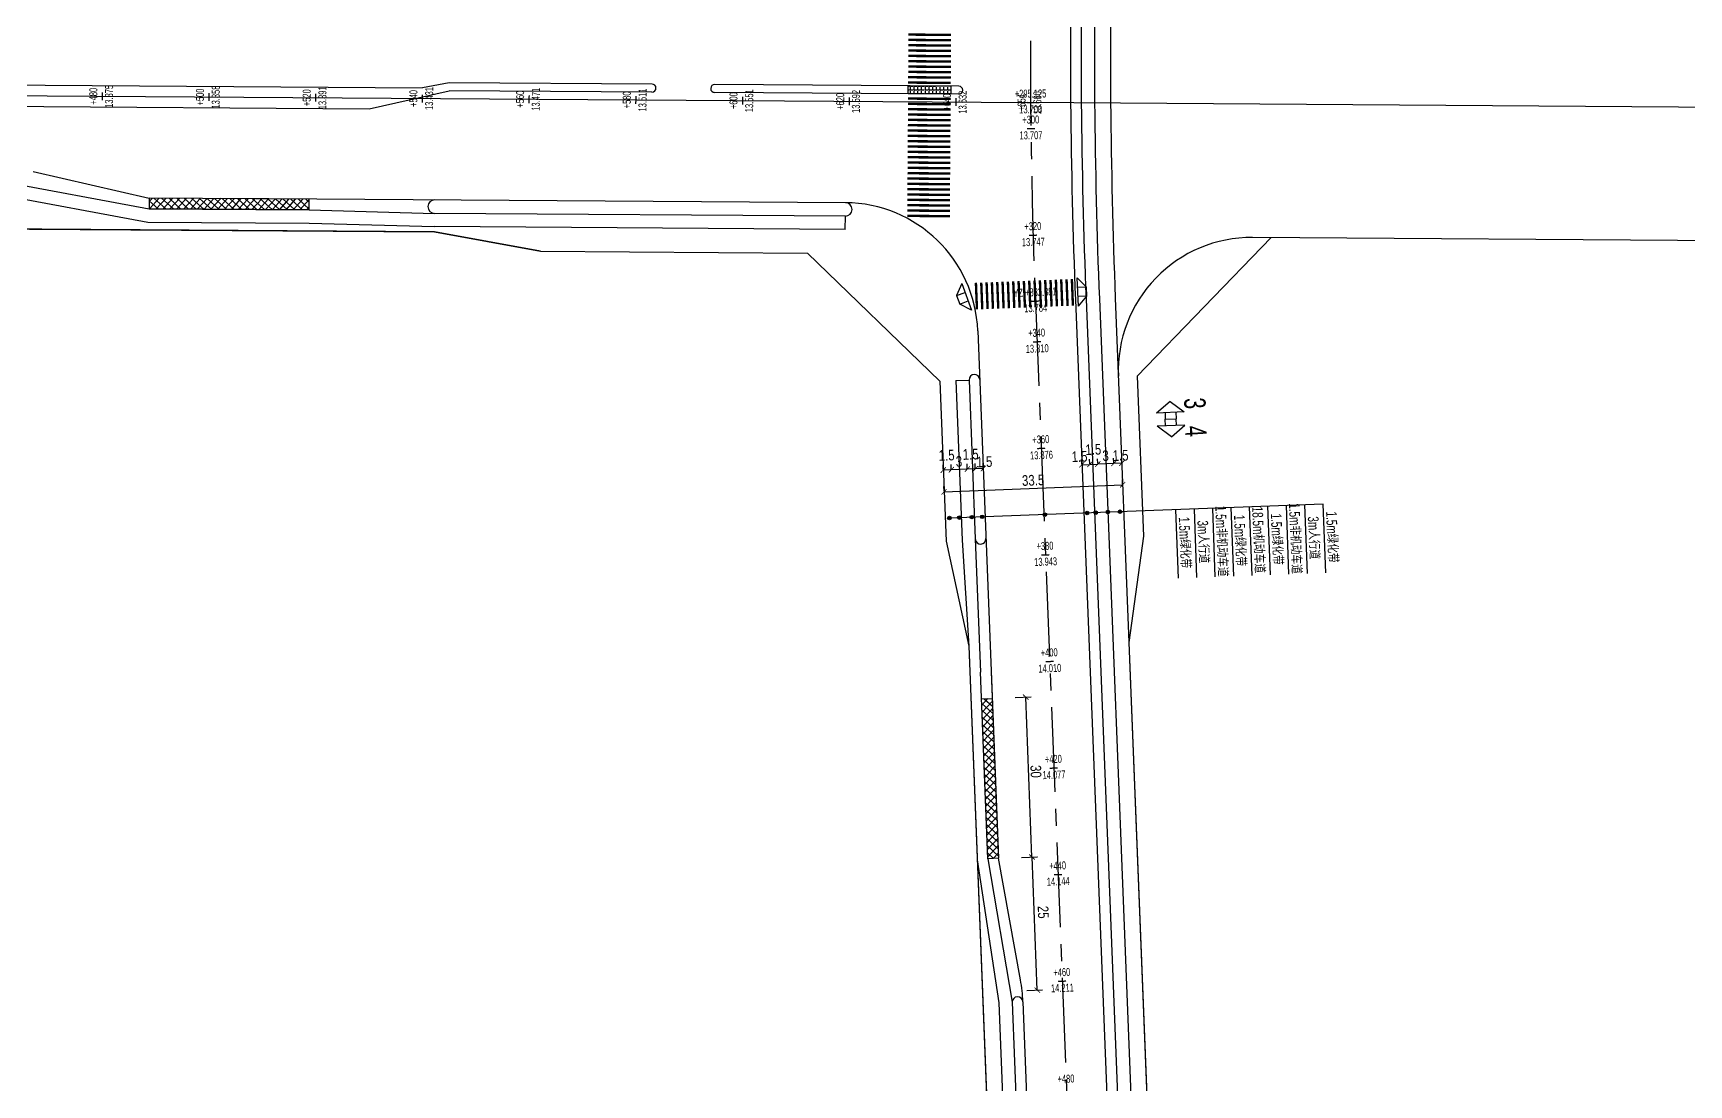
# Model space of a CAD drawing. Extents: x 36720 to 38202, y 58806 to 59830.
# Drawn here: x 37508.5 to 37818.8, y 59047.6 to 59244.8 of the extents above; entities that cross this region are included whole.
import ezdxf
from ezdxf.enums import TextEntityAlignment as Align

# ---------------------------------------------------------------- set-up
doc = ezdxf.new("R2010")
doc.units = 0
doc.header["$LTSCALE"] = 1000
doc.linetypes.add('CENTER', pattern=[50.8, 31.75, -6.35, 6.35, -6.35])
doc.layers.get('0').update_dxf_attribs({"linetype": 'CONTINUOUS'})
doc.layers.get('DEFPOINTS').update_dxf_attribs({"color": 8, "linetype": 'CONTINUOUS'})
for name, color, linetype in [('Axis', 6, 'CONTINUOUS'), ('DL_道路红线_干道网_', 6, 'CONTINUOUS'), ('PP-COM', 7, 'CONTINUOUS'), ('SZ-ZH-DIM', 7, 'CONTINUOUS'), ('三面坡', 7, 'CONTINUOUS'), ('规划路边线', 6, 'CONTINUOUS'), ('路边线', 30, 'CONTINUOUS')]:
    doc.layers.add(name, color=color, linetype=linetype)
doc.styles.add('gpsxw', font='haiwenrs.shx', dxfattribs={"width": 0.7, "bigfont": 'haiwenzw.shx'})
doc.styles.add('HANLGED', font='haiwenrs.shx', dxfattribs={"width": 0.8, "bigfont": 'haiwenzw.shx'})
doc.dimstyles.new('H1', dxfattribs={"dimtxt": 3, "dimasz": 1, "dimexe": 1, "dimexo": 1, "dimgap": 0.5, "dimtad": 1, "dimdec": 1, "dimdsep": 46, "dimtxsty": 'HANLGED', "dimblk": 'OBLIQUE', "dimcen": 0, "dimclrd": 256, "dimclre": 256, "dimclrt": 256, "dimadec": 0, "dimazin": 0, "dimtfac": 0.666667, "dimtdec": 1, "dimtmove": 2, "dimatfit": 3, "dimfxl": 0, "dimtolj": 1, "dimarcsym": 0})

# ---------------------------------------------------------------- blocks, each defined once
blk = doc.blocks.new('红线')
at = {"layer": 'DL_道路红线_干道网_', "color": 4}
for points in [[(44323.14, 59372.51), (44338.23, 59388.1), (44509.04, 59386.93), (44528.93, 59383.3), (44578.92, 59382.95), (44603.73, 59358.94), (44604.91, 59328.96), (44609.19, 59309.24), (44612.81, 59217.43), (44598.41, 59201.85)], [(44665.88, 59385.86), (44640.73, 59359.88), (44641.91, 59329.9), (44639.19, 59309.9), (44645.97, 59137.81)], [(44604.91, 59328.96), (44609.19, 59309.24)]]:
    blk.add_lwpolyline(points, dxfattribs=at)
blk = doc.blocks.new('1')
at = {"layer": 'PP-COM', "color": 5}
for p, q in [((0.38, 0.85), (0.15, -1.16)), ((1.62, 0.7), (0.38, 0.85)), ((1.2, -2.88), (1.8, 2.28)), ((3.55, -0.54), (1.8, 2.28)), ((1.38, -1.3), (0.15, -1.16)), ((3.55, -0.54), (1.2, -2.88))]:
    blk.add_line(p, q, dxfattribs=at)
blk = doc.blocks.new('_ArchTick')
at = {"color": 0, "linetype": 'ByBlock', "const_width": 0.15}
blk.add_lwpolyline([(-0.5, -0.5), (0.5, 0.5)], dxfattribs=at)
blk = doc.blocks.new('*D4')
at = {"layer": 'DEFPOINTS', "color": 0, "transparency": 16777216}
for p in [(37706.53, 59163.94), (37705.06, 59162.99), (37706.56, 59163.05)]:
    blk.add_point(p, dxfattribs=at)
at = {"layer": 'PP-COM', "lineweight": -2, "transparency": 16777216}
for p, q in [((37705.02, 59163.99), (37704.99, 59164.88)), ((37705.03, 59163.88), (37706.53, 59163.94)), ((37706.52, 59164.05), (37706.49, 59164.94))]:
    blk.add_line(p, q, dxfattribs=at)
for p, rotation in [((37705.03, 59163.88), 182.2813856717245), ((37706.53, 59163.94), 2.281385671724565)]:
    blk.add_blockref('_ArchTick', p, dxfattribs=dict(at, rotation=rotation))
at = {"layer": 'PP-COM', "transparency": 16777216, "insert": (37704.59, 59165.4), "char_height": 2, "attachment_point": 5, "rotation": 2.2814, "style": 'HANLGED'}
blk.add_mtext('\\A1;1.5', dxfattribs=at)
blk = doc.blocks.new('*D5')
at = {"layer": 'DEFPOINTS', "color": 0, "transparency": 16777216}
for p in [(37708.03, 59164), (37706.56, 59163.05), (37708.06, 59163.11)]:
    blk.add_point(p, dxfattribs=at)
at = {"layer": 'PP-COM', "lineweight": -2, "transparency": 16777216}
for p, q in [((37706.52, 59164.05), (37706.49, 59164.94)), ((37706.53, 59163.94), (37708.03, 59164)), ((37708.02, 59164.11), (37707.99, 59165))]:
    blk.add_line(p, q, dxfattribs=at)
for p, rotation in [((37706.53, 59163.94), 182.2813413315099), ((37708.03, 59164), 2.281341331509859)]:
    blk.add_blockref('_ArchTick', p, dxfattribs=dict(at, rotation=rotation))
at = {"layer": 'PP-COM', "transparency": 16777216, "insert": (37707.17, 59166.72), "char_height": 2, "attachment_point": 5, "rotation": 2.2813, "style": 'HANLGED'}
blk.add_mtext('\\A1;1.5', dxfattribs=at)
blk = doc.blocks.new('*D6')
at = {"layer": 'DEFPOINTS', "color": 0, "transparency": 16777216}
for p in [(37685.05, 59163.1), (37685.08, 59162.21), (37686.58, 59162.26)]:
    blk.add_point(p, dxfattribs=at)
at = {"layer": 'PP-COM', "lineweight": -2, "transparency": 16777216}
for p, q in [((37685.04, 59163.2), (37685.01, 59164.1)), ((37686.54, 59163.26), (37686.51, 59164.16)), ((37686.55, 59163.16), (37685.05, 59163.1))]:
    blk.add_line(p, q, dxfattribs=at)
for p, rotation in [((37685.05, 59163.1), 182.2384940491025), ((37686.55, 59163.16), 2.238494049102541)]:
    blk.add_blockref('_ArchTick', p, dxfattribs=dict(at, rotation=rotation))
at = {"layer": 'PP-COM', "transparency": 16777216, "insert": (37686.76, 59164.41), "char_height": 2, "attachment_point": 5, "rotation": 2.2385, "style": 'HANLGED'}
blk.add_mtext('\\A1;1.5', dxfattribs=at)
blk = doc.blocks.new('*D7')
at = {"layer": 'DEFPOINTS', "color": 0, "transparency": 16777216}
for p in [(37683.55, 59163.04), (37683.58, 59162.15), (37685.08, 59162.21)]:
    blk.add_point(p, dxfattribs=at)
at = {"layer": 'PP-COM', "lineweight": -2, "transparency": 16777216}
for p, q in [((37683.54, 59163.15), (37683.51, 59164.04)), ((37685.04, 59163.2), (37685.01, 59164.1)), ((37685.05, 59163.1), (37683.55, 59163.04))]:
    blk.add_line(p, q, dxfattribs=at)
for p, rotation in [((37683.55, 59163.04), 182.2278232859937), ((37685.05, 59163.1), 2.22782328599358)]:
    blk.add_blockref('_ArchTick', p, dxfattribs=dict(at, rotation=rotation))
at = {"layer": 'PP-COM', "transparency": 16777216, "insert": (37684.19, 59165.82), "char_height": 2, "attachment_point": 5, "rotation": 2.2278, "style": 'HANLGED'}
blk.add_mtext('\\A1;1.5', dxfattribs=at)
blk = doc.blocks.new('*D8')
at = {"layer": 'DEFPOINTS', "color": 0, "transparency": 16777216}
for p in [(37680.55, 59162.92), (37680.58, 59162.03), (37683.58, 59162.15)]:
    blk.add_point(p, dxfattribs=at)
at = {"layer": 'PP-COM', "lineweight": -2, "transparency": 16777216}
for p, q in [((37680.54, 59163.03), (37680.51, 59163.92)), ((37683.54, 59163.15), (37683.51, 59164.04)), ((37683.55, 59163.04), (37680.55, 59162.92))]:
    blk.add_line(p, q, dxfattribs=at)
for p, rotation in [((37680.55, 59162.92), 182.2411730938736), ((37683.55, 59163.04), 2.241173093873607)]:
    blk.add_blockref('_ArchTick', p, dxfattribs=dict(at, rotation=rotation))
at = {"layer": 'PP-COM', "transparency": 16777216, "insert": (37681.99, 59164.48), "char_height": 2, "attachment_point": 5, "rotation": 2.2412, "style": 'HANLGED'}
blk.add_mtext('\\A1;3', dxfattribs=at)
blk = doc.blocks.new('*D9')
at = {"layer": 'DEFPOINTS', "color": 0, "transparency": 16777216}
for p in [(37679.05, 59162.87), (37679.08, 59161.97), (37680.58, 59162.03)]:
    blk.add_point(p, dxfattribs=at)
at = {"layer": 'PP-COM', "lineweight": -2, "transparency": 16777216}
for p, q in [((37679.05, 59162.97), (37679.01, 59163.86)), ((37680.54, 59163.03), (37680.51, 59163.92)), ((37680.55, 59162.92), (37679.05, 59162.87))]:
    blk.add_line(p, q, dxfattribs=at)
for p, rotation in [((37680.55, 59162.92), 2.238494048835635), ((37679.05, 59162.87), 182.2384940488357)]:
    blk.add_blockref('_ArchTick', p, dxfattribs=dict(at, rotation=rotation))
at = {"layer": 'PP-COM', "transparency": 16777216, "insert": (37679.69, 59165.64), "char_height": 2, "attachment_point": 5, "rotation": 2.2385, "style": 'HANLGED'}
blk.add_mtext('\\A1;1.5', dxfattribs=at)
blk = doc.blocks.new('*D10')
at = {"layer": 'DEFPOINTS', "color": 0, "transparency": 16777216}
for p in [(37679.24, 59157.9), (37712.68, 59160.12), (37712.72, 59159.23)]:
    blk.add_point(p, dxfattribs=at)
at = {"layer": 'PP-COM', "lineweight": -2, "transparency": 16777216}
for p, q in [((37712.68, 59160.23), (37712.64, 59161.12)), ((37679.21, 59158.9), (37679.17, 59159.8)), ((37679.21, 59158.8), (37712.68, 59160.12))]:
    blk.add_line(p, q, dxfattribs=at)
for p, rotation in [((37712.68, 59160.12), 2.265138531648643), ((37679.21, 59158.8), 182.2651385316486)]:
    blk.add_blockref('_ArchTick', p, dxfattribs=dict(at, rotation=rotation))
at = {"layer": 'PP-COM', "transparency": 16777216, "insert": (37695.89, 59160.96), "char_height": 2, "attachment_point": 5, "rotation": 2.2651, "style": 'HANLGED'}
blk.add_mtext('\\A1;33.5', dxfattribs=at)
blk = doc.blocks.new('*D11')
at = {"layer": 'DEFPOINTS', "color": 0, "transparency": 16777216}
for p in [(37708.03, 59164), (37708.06, 59163.11), (37711.06, 59163.23)]:
    blk.add_point(p, dxfattribs=at)
at = {"layer": 'PP-COM', "lineweight": -2, "transparency": 16777216}
for p, q in [((37708.02, 59164.11), (37707.99, 59165)), ((37711.02, 59164.12), (37708.03, 59164)), ((37711.02, 59164.23), (37710.98, 59165.12))]:
    blk.add_line(p, q, dxfattribs=at)
for p, rotation in [((37708.03, 59164), 182.2411730938736), ((37711.02, 59164.12), 2.241173093873607)]:
    blk.add_blockref('_ArchTick', p, dxfattribs=dict(at, rotation=rotation))
at = {"layer": 'PP-COM', "transparency": 16777216, "insert": (37709.47, 59165.56), "char_height": 2, "attachment_point": 5, "rotation": 2.2412, "style": 'HANLGED'}
blk.add_mtext('\\A1;3', dxfattribs=at)
blk = doc.blocks.new('*D12')
at = {"layer": 'DEFPOINTS', "color": 0, "transparency": 16777216}
for p in [(37711.02, 59164.12), (37711.06, 59163.23), (37712.56, 59163.29)]:
    blk.add_point(p, dxfattribs=at)
at = {"layer": 'PP-COM', "lineweight": -2, "transparency": 16777216}
for p, q in [((37711.02, 59164.23), (37710.98, 59165.12)), ((37712.53, 59164.18), (37711.02, 59164.12)), ((37712.52, 59164.28), (37712.49, 59165.18))]:
    blk.add_line(p, q, dxfattribs=at)
for p, rotation in [((37711.02, 59164.12), 182.2278232859937), ((37712.53, 59164.18), 2.22782328599358)]:
    blk.add_blockref('_ArchTick', p, dxfattribs=dict(at, rotation=rotation))
at = {"layer": 'PP-COM', "transparency": 16777216, "insert": (37712.28, 59165.6), "char_height": 2, "attachment_point": 5, "rotation": 2.2278, "style": 'HANLGED'}
blk.add_mtext('\\A1;1.5', dxfattribs=at)
blk = doc.blocks.new('w1212')
at = {"layer": 'Axis', "color": 1, "linetype": 'CENTER', "ltscale": 0.1}
blk.add_line((36214.86, 59228.6), (35748.74, 59231.78), dxfattribs=at)
at = {"layer": '规划路边线', "color": 4, "ltscale": 2}
blk.add_line((36078.73, 59204.53), (35790.92, 59206.49), dxfattribs=at)
blk.add_arc((35790.75, 59181.49), 25, 89.6092, 182.2546, dxfattribs=at)
blk = doc.blocks.new('*D23')
at = {"layer": 'DEFPOINTS', "color": 0, "transparency": 16777216}
for p in [(37691.56, 59120.18), (37694.52, 59120.29), (37692.7, 59090.2)]:
    blk.add_point(p, dxfattribs=at)
at = {"layer": 'PP-COM', "lineweight": -2, "transparency": 16777216}
for p, q in [((37692.56, 59120.22), (37695.52, 59120.33)), ((37695.65, 59090.31), (37694.52, 59120.29)), ((37693.7, 59090.24), (37696.65, 59090.35))]:
    blk.add_line(p, q, dxfattribs=at)
for p, rotation in [((37694.52, 59120.29), 92.16817694991872), ((37695.65, 59090.31), 272.1681769499187)]:
    blk.add_blockref('_ArchTick', p, dxfattribs=dict(at, rotation=rotation))
at = {"layer": 'PP-COM', "transparency": 16777216, "insert": (37696.41, 59106.35), "char_height": 2, "attachment_point": 5, "rotation": 272.1682, "style": 'HANLGED'}
blk.add_mtext('\\A1;30', dxfattribs=at)
blk = doc.blocks.new('*D24')
at = {"layer": 'DEFPOINTS', "color": 0, "transparency": 16777216}
for p in [(37692.71, 59090.2), (37695.7, 59090.32), (37693.69, 59065.22)]:
    blk.add_point(p, dxfattribs=at)
at = {"layer": 'PP-COM', "lineweight": -2, "transparency": 16777216}
for p, q in [((37693.71, 59090.24), (37696.7, 59090.36)), ((37696.68, 59065.34), (37695.7, 59090.32)), ((37694.69, 59065.26), (37697.68, 59065.38))]:
    blk.add_line(p, q, dxfattribs=at)
for p, rotation in [((37695.7, 59090.32), 92.23498832163106), ((37696.68, 59065.34), 272.2349883216311)]:
    blk.add_blockref('_ArchTick', p, dxfattribs=dict(at, rotation=rotation))
at = {"layer": 'PP-COM', "transparency": 16777216, "insert": (37697.78, 59079.95), "char_height": 2, "attachment_point": 5, "rotation": 272.235, "style": 'HANLGED'}
blk.add_mtext('\\A1;25', dxfattribs=at)

msp = doc.modelspace()

# ---------------------------------------------------------------- hatches: boundary and pattern name
at = {"layer": 'PP-COM'}
h = msp.add_hatch(dxfattribs=at)
h.set_pattern_fill('ANGLE', color=8, scale=0.1, style=0)
h.set_pattern_definition([(0, (0, 0), (0, 0.6985), [0.508, -0.1905]), (90, (0, 0), (-0.6985, 0), [0.508, -0.1905])])
h.paths.add_polyline_path([(37672.462, 59234.931), (37680.462, 59234.877), (37680.452, 59233.377), (37672.452, 59233.431)])
h = msp.add_hatch(dxfattribs=at)
h.set_pattern_fill('ANSI37', color=8, scale=0.3, angle=92.645, style=0)
h.set_pattern_definition([(137.6449954, (281.921, -39.4531), (-0.64172045, -0.703882884), []), (227.6449954, (281.921, -39.4531), (0.703882884, -0.64172045), [])])
h.paths.add_polyline_path([(37530.208, 59211.869), (37530.222, 59213.873), (37560.222, 59213.696), (37560.208, 59211.664)])
h = msp.add_hatch(color=6, dxfattribs=at)
edge = h.paths.add_edge_path()
edge.add_arc((37680.207, 59153.88), 0.336, 0, 360)
h = msp.add_hatch(color=6, dxfattribs=at)
edge = h.paths.add_edge_path()
edge.add_arc((37682.079, 59153.95), 0.336, 0, 360)
h = msp.add_hatch(color=6, dxfattribs=at)
edge = h.paths.add_edge_path()
edge.add_arc((37684.377, 59154.035), 0.336, 0, 360)
h = msp.add_hatch(color=6, dxfattribs=at)
edge = h.paths.add_edge_path()
edge.add_arc((37686.339, 59154.107), 0.336, 0, 360)
h = msp.add_hatch(color=6, dxfattribs=at)
edge = h.paths.add_edge_path()
edge.add_arc((37698.109, 59154.517), 0.336, 0, 360)
h = msp.add_hatch(color=6, dxfattribs=at)
edge = h.paths.add_edge_path()
edge.add_arc((37706.026, 59154.825), 0.336, 0, 360)
h = msp.add_hatch(color=6, dxfattribs=at)
edge = h.paths.add_edge_path()
edge.add_arc((37707.641, 59154.893), 0.336, 0, 360)
h = msp.add_hatch(color=6, dxfattribs=at)
edge = h.paths.add_edge_path()
edge.add_arc((37709.893, 59154.999), 0.336, 0, 360)
h = msp.add_hatch(color=6, dxfattribs=at)
edge = h.paths.add_edge_path()
edge.add_arc((37712.189, 59155.069), 0.336, 0, 360)
h = msp.add_hatch(dxfattribs=at)
h.set_pattern_fill('ANSI37', color=8, scale=0.3, angle=92.645, style=0)
h.set_pattern_definition([(137.6449954, (-1.6798, 29.9571), (-0.64172045, -0.703882884), []), (227.6449954, (-1.6798, 29.9571), (0.703882884, -0.64172045), [])])
h.paths.add_polyline_path([(37686.242, 59119.971), (37688.241, 59120.049), (37689.421, 59090.073), (37687.422, 59089.994)])

# ---------------------------------------------------------------- linework, layer by layer
at = {"layer": 'Axis', "color": 1, "linetype": 'CENTER', "ltscale": 0.05}
msp.add_line((37041.444, 59236.231), (37695.429, 59231.775), dxfattribs=at)
at = {"layer": 'Axis', "linetype": 'CENTER', "ltscale": 0.0005}
msp.add_line((37696.317, 59194.531), (37706.153, 58944.696), dxfattribs=at)
at = {"layer": 'Axis', "color": 1, "linetype": 'CENTER', "ltscale": 0.0005}
msp.add_arc((38895.388, 59241.739), 1200, 178.70826, 182.254577, dxfattribs=at)
at = {"layer": 'PP-COM'}
for p, q in [((37750.276, 59156.462), (37680.138, 59153.868)), ((37723.139, 59142.572), (37722.663, 59155.44)), ((37726.591, 59142.7), (37726.115, 59155.568)), ((37730.042, 59142.827), (37729.566, 59155.696)), ((37733.494, 59142.955), (37733.018, 59155.823)), ((37736.946, 59143.082), (37736.47, 59155.951)), ((37740.397, 59143.21), (37739.921, 59156.079)), ((37743.849, 59143.338), (37743.373, 59156.206)), ((37747.301, 59143.465), (37746.825, 59156.334)), ((37750.752, 59143.593), (37750.276, 59156.462))]:
    msp.add_line(p, q, dxfattribs=at)
at = {"layer": 'PP-COM', "color": 8, "const_width": 0.45}
for points in [[(37672.527, 59244.539), (37680.527, 59244.484)], [(37672.507, 59241.539), (37680.507, 59241.485)], [(37672.514, 59242.539), (37680.514, 59242.485)], [(37672.521, 59243.539), (37680.52, 59243.484)], [(37672.486, 59238.539), (37680.486, 59238.485)], [(37672.493, 59239.539), (37680.493, 59239.485)], [(37672.5, 59240.539), (37680.5, 59240.485)], [(37672.466, 59235.539), (37680.466, 59235.485)], [(37672.473, 59236.539), (37680.473, 59236.485)], [(37672.48, 59237.539), (37680.479, 59237.485)], [(37672.446, 59232.539), (37680.445, 59232.485)], [(37672.418, 59228.539), (37680.418, 59228.485)], [(37672.425, 59229.539), (37680.425, 59229.485)], [(37672.432, 59230.539), (37680.432, 59230.485)], [(37672.439, 59231.539), (37680.439, 59231.485)], [(37672.398, 59225.539), (37680.398, 59225.485)], [(37672.405, 59226.539), (37680.405, 59226.485)], [(37672.412, 59227.539), (37680.411, 59227.485)], [(37672.377, 59222.539), (37680.377, 59222.485)], [(37672.384, 59223.539), (37680.384, 59223.485)], [(37672.391, 59224.539), (37680.391, 59224.485)], [(37672.357, 59219.54), (37680.357, 59219.485)], [(37672.364, 59220.54), (37680.364, 59220.485)], [(37672.371, 59221.54), (37680.37, 59221.485)], [(37672.337, 59216.54), (37680.336, 59216.485)], [(37672.343, 59217.54), (37680.343, 59217.485)], [(37672.35, 59218.54), (37680.35, 59218.485)], [(37672.316, 59213.54), (37680.316, 59213.485)], [(37672.323, 59214.54), (37680.323, 59214.485)], [(37672.33, 59215.54), (37680.33, 59215.485)], [(37672.296, 59210.54), (37680.296, 59210.485)], [(37672.303, 59211.54), (37680.302, 59211.485)], [(37672.309, 59212.54), (37680.309, 59212.485)]]:
    msp.add_lwpolyline(points, dxfattribs=at)
at = {"layer": 'PP-COM', "const_width": 0.45}
for points in [[(37685.172, 59197.989), (37685.369, 59192.993)], [(37686.171, 59198.028), (37686.368, 59193.032)], [(37687.171, 59198.068), (37687.367, 59193.072)], [(37688.17, 59198.107), (37688.367, 59193.111)], [(37689.169, 59198.146), (37689.366, 59193.15)], [(37690.168, 59198.186), (37690.365, 59193.19)], [(37691.167, 59198.225), (37691.364, 59193.229)], [(37692.167, 59198.264), (37692.363, 59193.268)], [(37693.166, 59198.304), (37693.363, 59193.308)], [(37694.165, 59198.343), (37694.362, 59193.347)], [(37695.164, 59198.382), (37695.361, 59193.386)], [(37696.164, 59198.422), (37696.36, 59193.426)], [(37697.163, 59198.461), (37697.36, 59193.465)], [(37698.162, 59198.5), (37698.359, 59193.504)], [(37699.161, 59198.54), (37699.358, 59193.544)], [(37700.161, 59198.579), (37700.357, 59193.583)], [(37701.16, 59198.618), (37701.356, 59193.622)], [(37702.159, 59198.658), (37702.356, 59193.662)], [(37703.158, 59198.697), (37703.355, 59193.701)]]:
    msp.add_lwpolyline(points, dxfattribs=at)
at = {"layer": 'PP-COM', "color": 6}
for centre in [(37680.207, 59153.88), (37680.207, 59153.88), (37680.207, 59153.88), (37680.207, 59153.88), (37682.079, 59153.95), (37682.079, 59153.95), (37682.079, 59153.95), (37682.079, 59153.95), (37684.377, 59154.035), (37684.377, 59154.035), (37684.377, 59154.035), (37684.377, 59154.035), (37686.339, 59154.107), (37686.339, 59154.107), (37686.339, 59154.107), (37686.339, 59154.107), (37698.109, 59154.517), (37698.109, 59154.517), (37698.109, 59154.517), (37698.109, 59154.517), (37698.109, 59154.517), (37706.026, 59154.825), (37706.026, 59154.825), (37706.026, 59154.825), (37706.026, 59154.825), (37707.641, 59154.893), (37707.641, 59154.893), (37707.641, 59154.893), (37707.641, 59154.893), (37709.893, 59154.999), (37709.893, 59154.999), (37709.893, 59154.999), (37709.893, 59154.999), (37712.189, 59155.069), (37712.189, 59155.069), (37712.189, 59155.069), (37712.189, 59155.069)]:
    msp.add_circle(centre, 0.336, dxfattribs=at)
at = {"layer": 'SZ-ZH-DIM', "color": 8, "const_width": 0.25}
for points in [[(37521.438, 59233.71), (37521.428, 59232.21)], [(37541.438, 59233.574), (37541.427, 59232.074)], [(37561.437, 59233.438), (37561.427, 59231.938)], [(37581.437, 59233.301), (37581.426, 59231.801)], [(37601.436, 59233.165), (37601.426, 59231.665)], [(37621.436, 59233.029), (37621.425, 59231.529)], [(37641.435, 59232.893), (37641.425, 59231.393)], [(37661.435, 59232.756), (37661.424, 59231.256)], [(37681.434, 59232.62), (37681.424, 59231.12)], [(37696.179, 59231.781), (37694.679, 59231.768)], [(37695.434, 59232.525), (37695.424, 59231.025)], [(37696.23, 59226.91), (37694.73, 59226.891)], [(37696.643, 59206.927), (37695.144, 59206.883)], [(37697.066, 59194.56), (37695.567, 59194.501)], [(37697.366, 59186.948), (37695.867, 59186.889)], [(37698.153, 59166.963), (37696.654, 59166.904)], [(37698.94, 59146.979), (37697.441, 59146.92)], [(37699.726, 59126.994), (37698.227, 59126.935)], [(37700.513, 59107.009), (37699.014, 59106.95)], [(37701.3, 59087.025), (37699.801, 59086.966)], [(37702.087, 59067.04), (37700.588, 59066.981)]]:
    msp.add_lwpolyline(points, dxfattribs=at)
at = {"layer": '三面坡'}
for p, q in [((37682.513, 59197.862), (37681.55, 59195.587)), ((37682.513, 59197.862), (37684.351, 59192.89)), ((37704.372, 59193.596), (37704.164, 59198.891)), ((37704.164, 59198.891), (37705.925, 59197.159)), ((37681.55, 59195.587), (37683.137, 59196.173)), ((37681.55, 59195.587), (37682.14, 59193.992)), ((37682.14, 59193.992), (37683.727, 59194.579)), ((37705.925, 59197.159), (37704.234, 59197.093)), ((37705.992, 59195.461), (37704.301, 59195.394)), ((37704.372, 59193.596), (37705.992, 59195.461)), ((37705.992, 59195.461), (37705.925, 59197.159)), ((37684.351, 59192.89), (37682.14, 59193.992))]:
    msp.add_line(p, q, dxfattribs=at)
at = {"layer": '路边线', "color": 8}
for p, q in [((37398.876, 59235.795), (37581.445, 59234.551)), ((37586.452, 59235.514), (37581.445, 59234.551)), ((37624.463, 59235.259), (37586.452, 59235.518)), ((37681.962, 59234.867), (37636.213, 59235.179)), ((37398.849, 59231.796), (37571.418, 59230.62)), ((37571.418, 59230.62), (37586.442, 59234.018)), ((37624.458, 59233.759), (37586.442, 59234.018)), ((37681.951, 59233.367), (37636.203, 59233.679))]:
    msp.add_line(p, q, dxfattribs=at)
at = {"layer": '路边线'}
for p, q in [((37501.967, 59217.093), (37530.208, 59211.869)), ((37501.729, 59214.594), (37529.971, 59209.37)), ((37560.208, 59211.664), (37530.208, 59211.869)), ((37560.208, 59211.664), (37583.719, 59211.01)), ((37660.699, 59210.511), (37583.719, 59211.01)), ((37660.682, 59208.011), (37660.708, 59210.511)), ((37529.971, 59209.37), (37560.191, 59209.164)), ((37560.191, 59209.164), (37583.703, 59208.536)), ((37660.682, 59208.011), (37583.703, 59208.536)), ((37603.584, 59203.9), (37653.583, 59203.559)), ((37678.393, 59179.543), (37653.583, 59203.559)), ((37705.809, 59194.905), (37714.501, 58974.133)), ((37708.308, 59195.003), (37716.999, 58974.231)), ((37711.305, 59195.121), (37720.556, 58960.162)), ((37678.393, 59179.543), (37679.573, 59149.567)), ((37681.39, 59179.661), (37683.888, 59179.76)), ((37681.39, 59179.661), (37682.569, 59149.713)), ((37683.888, 59179.76), (37685.062, 59149.947)), ((37679.573, 59149.567), (37683.852, 59129.842)), ((37682.569, 59149.713), (37683.852, 59129.842)), ((37685.062, 59149.947), (37686.045, 59124.967)), ((37683.852, 59129.842), (37691.228, 58942.49)), ((37688.241, 59120.049), (37689.421, 59090.073)), ((37685.429, 59089.787), (37689.487, 59062.964)), ((37687.422, 59089.994), (37691.985, 59063.063)), ((37689.487, 59062.964), (37693.451, 58962.29)), ((37691.985, 59063.063), (37695.949, 58962.388))]:
    msp.add_line(p, q, dxfattribs=at)
at = {"layer": '路边线', "color": 4}
for p, q in [((37508.455, 59218.841), (37530.222, 59213.873)), ((37660.716, 59213.011), (37543.65, 59213.809)), ((37703.811, 59194.826), (37712.55, 58972.847)), ((37685.526, 59188.995), (37689.421, 59090.073)), ((37693.531, 59067.286), (37689.421, 59090.073)), ((37693.984, 59063.141), (37698.211, 58955.766))]:
    msp.add_line(p, q, dxfattribs=at)
at = {"layer": '路边线', "ltscale": 0.03}
for p, q in [((37687.422, 59089.994), (37686.045, 59124.967)), ((37686.242, 59119.971), (37688.241, 59120.049)), ((37689.421, 59090.073), (37687.422, 59089.994))]:
    msp.add_line(p, q, dxfattribs=at)
at = {"layer": '路边线', "color": 4, "ltscale": 0.03}
msp.add_line((37688.044, 59125.046), (37689.421, 59090.073), dxfattribs=at)
at = {"layer": '路边线', "color": 8}
msp.add_lwpolyline([(37672.462, 59234.931), (37680.462, 59234.877), (37680.452, 59233.377), (37672.452, 59233.431), (37672.462, 59234.931)], dxfattribs=at)
at = {"layer": '路边线'}
for points in [[(37530.222, 59213.873), (37530.208, 59211.869), (37560.208, 59211.664), (37560.222, 59213.696), (37530.222, 59213.873)], [(37603.584, 59203.9), (37583.696, 59207.536), (37197.269, 59210.172)]]:
    msp.add_lwpolyline(points, dxfattribs=at)
at = {"layer": '路边线', "color": 4}
for centre, radius, start, end in [((38895.388, 59241.739), 1192.5, 178.70826, 182.254577), ((37660.546, 59188.012), 25, 2.25458, 89.6092), ((37664.007, 59061.961), 30, 2.25458, 10.22419)]:
    msp.add_arc(centre, radius, start, end, dxfattribs=at)
at = {"layer": '路边线'}
for centre, radius, start, end in [((38895.388, 59241.739), 1190.5, 178.70826, 182.254577), ((38895.388, 59241.739), 1188, 178.70826, 182.254577), ((38895.388, 59241.739), 1185, 178.70826, 182.254577), ((37583.728, 59212.273), 1.263, 89.6092, 269.6092), ((37660.708, 59211.761), 1.25, 269.6092, 89.6092), ((37684.888, 59179.799), 1, 2.25458, 182.25458), ((37686.061, 59149.987), 1, 182.25458, 2.25458), ((37692.985, 59063.102), 1, 2.25458, 182.25458)]:
    msp.add_arc(centre, radius, start, end, dxfattribs=at)
at = {"layer": '路边线', "color": 8}
for centre, start, end in [((37624.458, 59234.509), 269.60958, 89.60958), ((37636.208, 59234.429), 89.6092, 269.6092), ((37681.957, 59234.117), 269.60958, 89.60958)]:
    msp.add_arc(centre, 0.75, start, end, dxfattribs=at)

# ---------------------------------------------------------------- block references
at = {"layer": 'Axis', "linetype": 'CENTER', "ltscale": 0.05}
msp.add_blockref('w1212', (1946.107, 0), dxfattribs=at)
at = {"layer": 'PP-COM'}
msp.add_blockref('红线', (-6925.341, -179.395), dxfattribs=at)
at = {"layer": 'PP-COM', "rotation": 98.88558964335631}
msp.add_blockref('1', (37721.576, 59172.144), dxfattribs=at)
at = {"layer": 'PP-COM', "xscale": -1, "rotation": 85.62356383679321}
msp.add_blockref('1', (37721.554, 59172.708), dxfattribs=at)

# ---------------------------------------------------------------- texts
at = {"style": 'gpsxw', "width": 0.7}
for s, height, rotation, p in [('3', 4, 273.45971, (37723.037, 59175.198)), ('4', 4, 273.45971, (37723.212, 59169.964)), ('1.5m非机动车道', 2, 272.11805, (37729.679, 59149.469)), ('18.5m机动车道', 2, 272.11805, (37736.582, 59149.725)), ('1.5m非机动车道', 2, 272.11805, (37743.485, 59149.98)), ('1.5m绿化带', 2, 272.11805, (37750.388, 59150.235)), ('1.5m绿化带', 2, 272.11805, (37722.775, 59149.214)), ('3m人行道', 2, 272.11805, (37726.227, 59149.342)), ('1.5m绿化带', 2, 272.11805, (37733.13, 59149.597)), ('1.5m绿化带', 2, 272.11805, (37740.034, 59149.852)), ('3m人行道', 2, 272.11805, (37746.937, 59150.108))]:
    msp.add_text(s, height=height, rotation=rotation, dxfattribs=at).set_placement(p, align=Align.BOTTOM_CENTER)
at = {"layer": 'SZ-ZH-DIM', "color": 8, "style": 'gpsxw', "width": 0.7}
for s, rotation, p in [('13.375', 89.60958, (37521.933, 59232.957)), ('13.358', 89.60958, (37541.932, 59232.821)), ('13.391', 89.60958, (37561.932, 59232.684)), ('13.431', 89.60958, (37581.931, 59232.548)), ('13.471', 89.60958, (37601.931, 59232.412)), ('13.511', 89.60958, (37621.931, 59232.275)), ('13.551', 89.60958, (37641.93, 59232.139)), ('13.592', 89.60958, (37661.93, 59232.003)), ('13.632', 89.60958, (37681.929, 59231.867)), ('13.660', 89.60958, (37695.929, 59231.771)), ('13.700', 0.47575, (37695.433, 59231.275)), ('13.707', 0.70849, (37695.486, 59226.4)), ('13.747', 1.66342, (37695.908, 59206.405)), ('13.784', 2.25458, (37696.336, 59194.031)), ('13.810', 2.25458, (37696.636, 59186.418)), ('13.876', 2.25458, (37697.423, 59166.434)), ('13.943', 2.25458, (37698.21, 59146.449)), ('14.010', 2.25458, (37698.997, 59126.465)), ('14.077', 2.25458, (37699.783, 59106.48)), ('14.144', 2.25458, (37700.57, 59086.496)), ('14.211', 2.25458, (37701.357, 59066.511))]:
    msp.add_text(s, height=1.5, rotation=rotation, dxfattribs=at).set_placement(p, align=Align.TOP_CENTER)
for s, rotation, p in [('+480', 89.60958, (37520.933, 59232.964)), ('+500', 89.60958, (37540.932, 59232.827)), ('+520', 89.60958, (37560.932, 59232.691)), ('+540', 89.60958, (37580.931, 59232.555)), ('+560', 89.60958, (37600.931, 59232.419)), ('+580', 89.60958, (37620.931, 59232.282)), ('+600', 89.60958, (37640.93, 59232.146)), ('+620', 89.60958, (37660.93, 59232.01)), ('+640', 89.60958, (37680.929, 59231.873)), ('+295.125', 0.47575, (37695.425, 59232.275)), ('+654', 89.60958, (37694.929, 59231.778)), ('+300', 0.70849, (37695.473, 59227.4)), ('+320', 1.66342, (37695.879, 59207.405)), ('YZ +332.381', 2.25458, (37696.297, 59195.031)), ('+340', 2.25458, (37696.597, 59187.418)), ('+360', 2.25458, (37697.384, 59167.433)), ('+380', 2.25458, (37698.17, 59147.449)), ('+400', 2.25458, (37698.957, 59127.464)), ('+420', 2.25458, (37699.744, 59107.48)), ('+440', 2.25458, (37700.531, 59087.495)), ('+460', 2.25458, (37701.318, 59067.511)), ('+480', 2.25458, (37702.104, 59047.526))]:
    msp.add_text(s, height=1.5, rotation=rotation, dxfattribs=at).set_placement(p, align=Align.BOTTOM_CENTER)

# ---------------------------------------------------------------- dimensions: what is measured, and where the dimension line sits
at = {"layer": 'PP-COM'}
for p1, p2, distance, picture, middle in [((37680.584, 59162.03), (37679.085, 59161.971), -0.895, '*D9', (37679.692, 59165.642)), ((37685.083, 59162.205), (37683.581, 59162.147), -0.894, '*D7', (37684.19, 59165.818)), ((37706.561, 59163.05), (37708.062, 59163.11), 0.895, '*D5', (37707.166, 59166.721)), ((37711.059, 59163.227), (37708.062, 59163.109), -0.895, '*D11', (37709.467, 59165.561)), ((37683.581, 59162.147), (37680.584, 59162.03), -0.895, '*D8', (37681.989, 59164.481)), ((37679.245, 59157.903), (37712.718, 59159.227), 0.896, '*D10', (37695.887, 59160.959))]:
    dim = msp.add_aligned_dim(p1=p1, p2=p2, distance=distance, dimstyle='H1', override={"dimtxt": 2, "dimblk1": 'ArchTick', "dimblk2": 'ArchTick', "dimsah": 1}, dxfattribs=at)
    dim.commit()
    dim.dimension.update_dxf_attribs({"geometry": picture, "text_midpoint": middle})
for base, p1, p2, angle, override, picture, middle in [((37706.528, 59163.944), (37705.065, 59162.991), (37706.563, 59163.05), 2.28139, {"dimtxt": 2, "dimblk1": 'ArchTick', "dimblk2": 'ArchTick', "dimsah": 1}, '*D4', (37704.589, 59165.401)), ((37711.024, 59164.12), (37712.56, 59163.285), (37711.059, 59163.227), 182.22782, {"dimtxt": 2, "dimblk1": 'ArchTick', "dimblk2": 'ArchTick', "dimsah": 1}, '*D12', (37712.281, 59165.601)), ((37685.048, 59163.1), (37686.581, 59162.264), (37685.083, 59162.205), 182.23849, {"dimtxt": 2, "dimblk1": 'ArchTick', "dimblk2": 'ArchTick', "dimsah": 1}, '*D6', (37686.757, 59164.411)), ((37694.517, 59120.292), (37692.7, 59090.202), (37691.565, 59120.18), 92.16818, {"dimtxt": 2, "dimgap": 0, "dimdec": 2, "dimblk1": 'ArchTick', "dimblk2": 'ArchTick', "dimsah": 1}, '*D23', (37696.41, 59106.353)), ((37695.705, 59090.32), (37693.687, 59065.224), (37692.712, 59090.203), 92.23499, {"dimtxt": 2, "dimgap": 0, "dimdec": 2, "dimblk1": 'ArchTick', "dimblk2": 'ArchTick', "dimsah": 1}, '*D24', (37697.784, 59079.946))]:
    dim = msp.add_linear_dim(base=base, p1=p1, p2=p2, angle=angle, dimstyle='H1', override=override, dxfattribs=at)
    dim.commit()
    dim.dimension.update_dxf_attribs({"geometry": picture, "text_midpoint": middle, "dimtype": 129})

doc.saveas('drawing.dxf')
